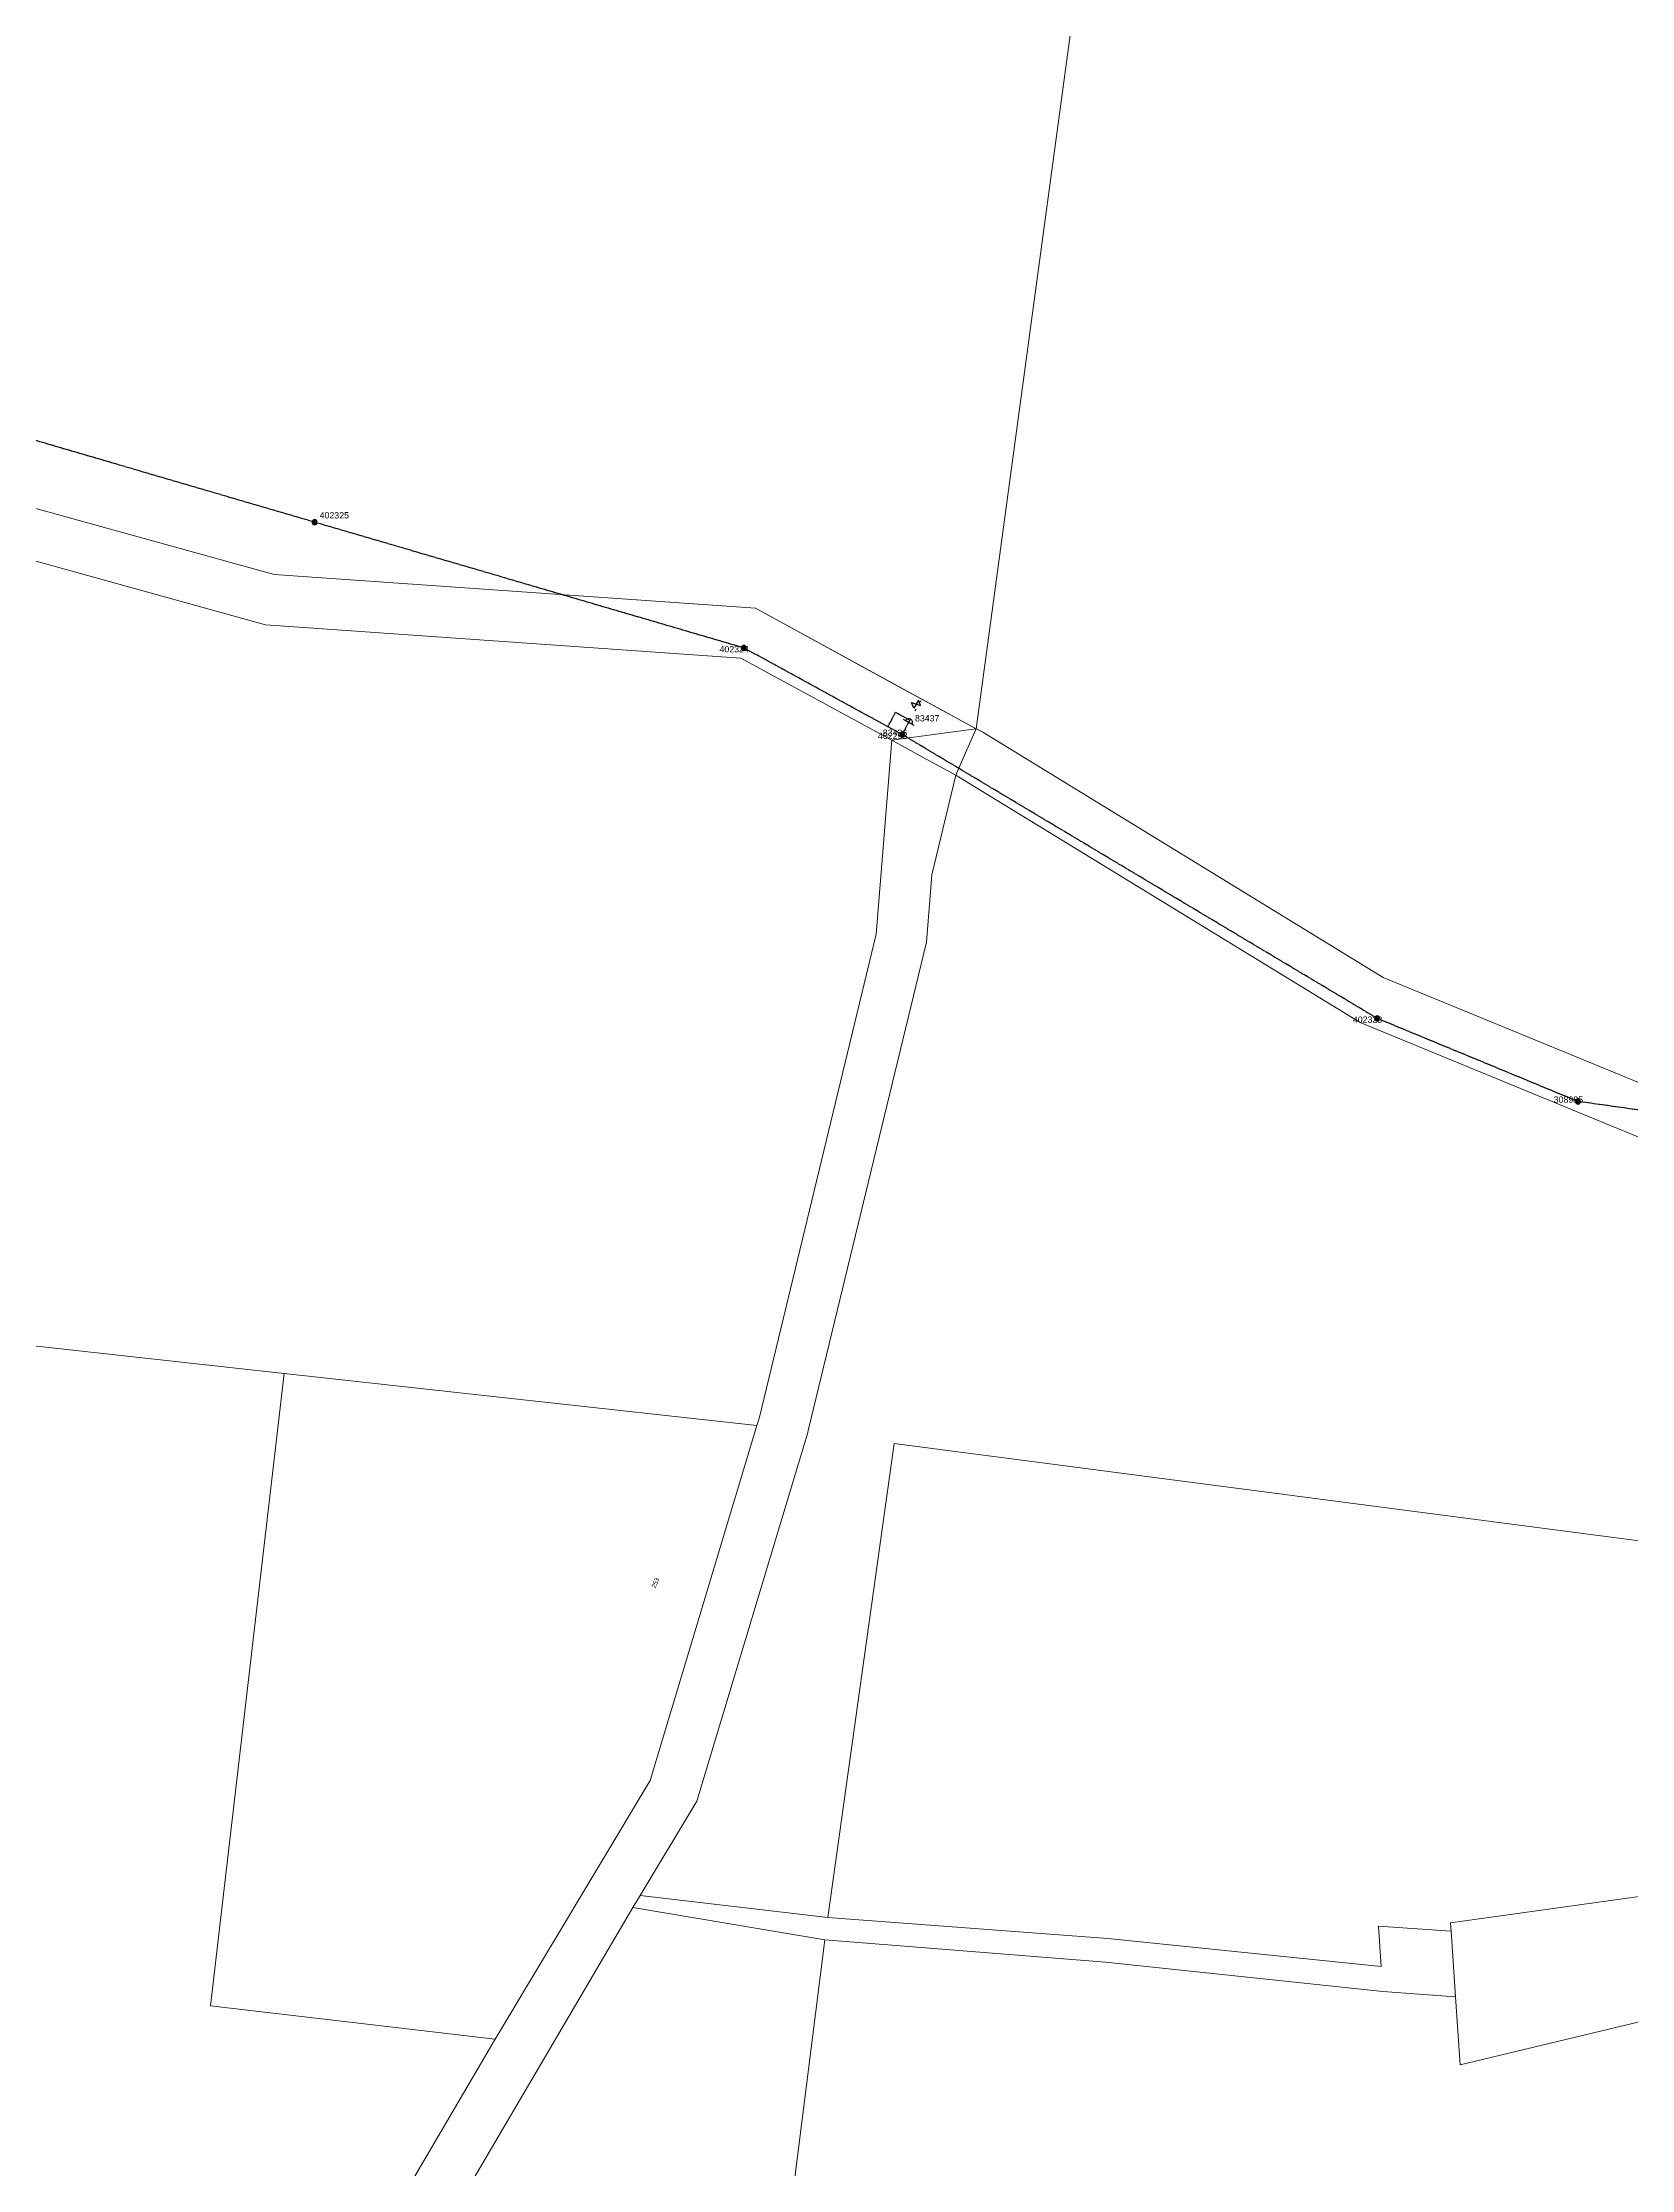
# Model space of a CAD drawing. Header units: metres. Extents: x 240179 to 248264, y 6282606 to 6287315.
# Drawn here: x 241548 to 242179, y 6285312 to 6286157 of the extents above; entities that cross this region are included whole.
import ezdxf
from ezdxf.enums import TextEntityAlignment as Align

# ---------------------------------------------------------------- set-up
doc = ezdxf.new("R2010")
doc.units = ezdxf.units.M
doc.linetypes.add('Cable Exist OH', pattern=[1, 1, 0])
doc.layers.get('0').update_dxf_attribs({"color": 6})
doc.layers.add('Cadastre Land Parcels_SP_EXT', color=9, linetype='Continuous', lineweight=5)
doc.layers.add('Cadastre Roads_SP_EXT', color=9, linetype='Continuous', lineweight=5)
for name, color, linetype in [('Equip_SP_HV_EXT', 7, 'Continuous'), ('Mains_HV_EXT', 7, 'Continuous'), ('SupportsOH_SP_TR_HV_LV_SL_EXT', 7, 'Continuous')]:
    doc.layers.add(name, color=color, linetype=linetype)
doc.styles.add('POLE_LABEL', font='arial.ttf')
doc.styles.get("Standard").update_dxf_attribs({"font": 'arial.ttf'})

# ---------------------------------------------------------------- blocks, each defined once
blk = doc.blocks.new('POLE_EXT')
blk.add_hatch(color=256).paths.add_polyline_path([(-1, 0, 1), (1, 0, 1)])
blk.add_lwpolyline([(-1, 0, 1), (1, 0, 1)], format="xyb", close=True)
for tag, height, flags, p in [('pNumber', 2.5, 8, (-17.84, 2.07)), ('OWNED_BY', 0.2, 9, (1.35, -0.4)), ('SPECIAL_USE', 0.2, 9, (1.35, -0.8)), ('STATE', 0.2, 9, (1.35, -1)), ('cLV', 0.2, 9, (1.35, -1.4)), ('hDepth', 0.2, 9, (1.35, -1.6)), ('hDia', 0.2, 9, (1.35, -1.8)), ('cHV', 0.2, 9, (1.35, -2)), ('cLinedev', 0.2, 9, (1.35, -3.4)), ('pExisting', 0.2, 9, (1.35, -3.8)), ('pFooting', 0.2, 9, (1.35, -4.4)), ('pNew', 0.2, 9, (1.35, -4.6)), ('pRelocate', 0.2, 9, (1.35, -5)), ('pRemove', 0.2, 9, (1.35, -5.2)), ('pReplace', 0.2, 9, (1.35, -5.4)), ('pStay', 0.2, 9, (1.35, -5.6)), ('pType', 0.2, 9, (1.35, -5.8)), ('cspan', 0.2, 9, (1.35, -6)), ('STREETNAME', 0.2, 9, (1.35, -6.2)), ('SUBURB', 0.2, 9, (1.35, -6.4)), ('OPERATED_BY', 0.2, 9, (1.36, -7.01)), ('PARENT', 0.2, 9, (1.35, -0.6)), ('USAGE', 0.2, 9, (1.35, -1.2)), ('LBRACKET', 0.2, 9, (1.35, -2.2)), ('LExisting', 0.2, 9, (1.35, -2.4)), ('LANTNUMBER', 0.2, 9, (1.35, -2.6)), ('LOther', 0.2, 9, (1.35, -2.8)), ('LRemove', 0.2, 9, (1.35, -3)), ('LEGEND', 0.2, 9, (1.35, -3.2)), ('LOCATION', 0.2, 9, (1.35, -3.6)), ('PFNUMBER', 0.2, 9, (1.35, -4)), ('NEWPFNUMBER', 0.2, 9, (1.35, -4.2)), ('NOTES', 0.2, 9, (1.35, -6.6)), ('MAINTAINED_BY', 0.2, 9, (1.36, -6.81))]:
    blk.add_attdef(tag, text='', height=height, dxfattribs=dict(flags=flags)).set_placement(p, align=Align.MIDDLE_LEFT)
at = {"style": 'POLE_LABEL'}
for tag, height, flags, p in [('STRUCTURE_PLANT_NUMBER', 0.2, 9, (1.35, 0.03)), ('ASSET_NUM', 2.5, 8, (2, 2)), ('STREET_CODE', 0.2, 9, (1.35, -0.2))]:
    blk.add_attdef(tag, text='', height=height, dxfattribs=dict(at, flags=flags)).set_placement(p, align=Align.MIDDLE_LEFT)
at = {"flags": 1}
blk.add_attdef('Z', (1.35, -7.33), '', height=0.2, dxfattribs=at)
blk = doc.blocks.new('HV_USL_CLOSED_EXT')
blk.add_line((2.4, 5.5), (-2.4, 5.5))
blk.add_lwpolyline([(1.44, 5.5, 0.414214), (0, 6.94, 0.414214), (-1.44, 5.5)], format="xyb")
for tag, height, flags, p in [('STREET_CODE', 0.2, 9, (1.5, 0)), ('ASSET_NUM', 2.5, 8, (2, 2)), ('ACTUAL_STATUS', 0.2, 9, (1.5, -0.2)), ('CONSTRUCTED_VOLTAGE', 0.2, 9, (1.5, -0.4)), ('OPERATING_VOLTAGE', 0.2, 9, (1.5, -0.8)), ('ORIENTATION', 0.2, 9, (1.5, -1)), ('OWNED_BY', 0.2, 9, (1.5, -1.2)), ('OPERATED_BY', 0.2, 9, (1.5, -1.4)), ('STATE', 0.2, 9, (1.5, -1.8)), ('SWITCH_TYPE', 0.2, 9, (1.5, -2)), ('STREETNAME', 0.2, 9, (1.5, -2.8)), ('SUBURB', 0.2, 9, (1.5, -3)), ('Z', 0.2, 1, (1.5, -3.6)), ('NO_PHASES', 0.2, 9, (1.5, -0.6)), ('MAINTAINED_BY', 0.2, 9, (1.5, -1.6)), ('USAGE', 0.2, 9, (1.5, -2.2)), ('LEGEND', 0.2, 9, (1.5, -2.4)), ('LOCATION', 0.2, 9, (1.5, -2.6)), ('NOTES', 0.2, 9, (1.5, -3.2)), ('LABEL_ALIGNMENT', 0.2, 9, (1.5, -3.4))]:
    blk.add_attdef(tag, text='', height=height, dxfattribs=dict(flags=flags)).set_placement(p, align=Align.MIDDLE_LEFT)
blk = doc.blocks.new('HV_DOF_OPEN_EXT')
for p, q in [((0, 8.82), (0, 7.86)), ((0, 4.98), (0, 4.02))]:
    blk.add_line(p, q)
blk.add_lwpolyline([(0.92, 7.09), (-0.92, 8.63), (-0.92, 4.88), (-2.77, 6.42)], close=True)
for tag, height, flags, p in [('STREET_CODE', 0.2, 9, (1.5, 0)), ('ASSET_NUM', 2.5, 8, (2, 2)), ('ACTUAL_STATUS', 0.2, 9, (1.5, -0.2)), ('CONSTRUCTED_VOLTAGE', 0.2, 9, (1.5, -0.4)), ('OPERATING_VOLTAGE', 0.2, 9, (1.5, -0.8)), ('ORIENTATION', 0.2, 9, (1.5, -1)), ('OWNED_BY', 0.2, 9, (1.5, -1.2)), ('OPERATED_BY', 0.2, 9, (1.5, -1.4)), ('STATE', 0.2, 9, (1.5, -1.8)), ('SWITCH_TYPE', 0.2, 9, (1.5, -2)), ('STREETNAME', 0.2, 9, (1.5, -2.8)), ('SUBURB', 0.2, 9, (1.5, -3)), ('Z', 0.2, 1, (1.5, -3.6)), ('NO_PHASES', 0.2, 9, (1.5, -0.6)), ('MAINTAINED_BY', 0.2, 9, (1.5, -1.6)), ('USAGE', 0.2, 9, (1.5, -2.2)), ('LEGEND', 0.2, 9, (1.5, -2.4)), ('LOCATION', 0.2, 9, (1.5, -2.6)), ('NOTES', 0.2, 9, (1.5, -3.2)), ('LABEL_ALIGNMENT', 0.2, 9, (1.5, -3.4))]:
    blk.add_attdef(tag, text='', height=height, dxfattribs=dict(flags=flags)).set_placement(p, align=Align.MIDDLE_LEFT)

msp = doc.modelspace()

# ---------------------------------------------------------------- linework, layer by layer
at = {"layer": 'Cadastre Land Parcels_SP_EXT', "linetype": 'Continuous'}
for points in [[(241354.07, 6286786.18), (241262.62, 6286073.31), (241464.89, 6285993.72), (241639.65, 6285945.36), (241830.85, 6285931.95), (241887.22, 6285901.16), (241918.59, 6285884.02), (242075.26, 6287040.41)], [(242075.26, 6287040.41), (241918.59, 6285884.02), (241921.13, 6285882.65), (242080.19, 6285785.24), (242214.97, 6285729.8), (242353.27, 6285793.11), (242418.66, 6285798.3), (242506.51, 6285832.84), (242564.73, 6286233.97)], [(241055.64, 6285057.95), (241261.62, 6285031.49), (241283.69, 6285028.65), (241457.46, 6285006.33), (241557.52, 6285073.65), (241727.44, 6285363.42), (241614.29, 6285376.62), (241643.61, 6285627.91), (241211.75, 6285675.58), (240824.59, 6285718.3)], [(242461.86, 6285524.84), (241885.92, 6285600.12), (241859.58, 6285411.76), (241970.83, 6285403.45), (242079.46, 6285392.31), (242078.36, 6285408.35), (242107.23, 6285406.31), (242107, 6285409.64), (242198.09, 6285422.38)], [(242209.67, 6285376.87), (242110.87, 6285353.2), (242109.02, 6285380.24), (242080.15, 6285382.29), (241969.93, 6285394.05), (241858.46, 6285402.92), (241807.7, 6285000.83), (241807.34, 6284998.96), (241800.06, 6284959.19), (241774.12, 6284817.75), (242575.46, 6284705.15)]]:
    msp.add_lwpolyline(points, dxfattribs=at)
for points in [[(241832.41, 6285610.53), (241878.85, 6285802.48), (241884.97, 6285879.46), (241825.06, 6285912.15), (241636.19, 6285925.39), (241458.44, 6285974.56), (241260.01, 6286052.81), (241211.75, 6285675.58), (241643.61, 6285627.91), (241831.39, 6285607.18), (241832.41, 6285610.53)], [(242071.1, 6285767.34), (241915.63, 6285862.41), (241910.44, 6285865.6), (241900.9, 6285826.05), (241898.74, 6285799.24), (241851.8, 6285605.28), (241851.63, 6285604.5), (241807.51, 6285458.02), (241784.98, 6285420.44), (241859.58, 6285411.76), (241885.92, 6285600.12), (242461.86, 6285524.84), (242503.22, 6285809.89), (242420.61, 6285777.49), (242379.48, 6285758.4), (242207.48, 6285711.17), (242071.1, 6285767.34)], [(241831.39, 6285607.18), (241643.61, 6285627.91), (241614.29, 6285376.62), (241727.44, 6285363.42), (241789.07, 6285466.18), (241831.39, 6285607.18)], [(242107.23, 6285406.31), (242078.36, 6285408.35), (242079.46, 6285392.31), (241970.83, 6285403.45), (241859.58, 6285411.76), (241784.98, 6285420.44), (241782.16, 6285415.74), (241858.46, 6285402.92), (241969.93, 6285394.05), (242080.15, 6285382.29), (242109.02, 6285380.24), (242107.23, 6285406.31)], [(242109.02, 6285380.24), (242110.87, 6285353.2), (242209.67, 6285376.87), (242198.09, 6285422.38), (242107, 6285409.64), (242107.23, 6285406.31), (242109.02, 6285380.24)], [(241858.46, 6285402.92), (241782.16, 6285415.74), (241573.02, 6285059.63), (241492.74, 6285005.84), (241807.7, 6285000.83), (241858.46, 6285402.92)]]:
    msp.add_lwpolyline(points, close=True, dxfattribs=at)
at = {"layer": 'Cadastre Roads_SP_EXT', "linetype": 'Continuous'}
for points in [[(241098.22, 6286116.51), (241260.01, 6286052.82), (241458.44, 6285974.56), (241636.19, 6285925.39), (241825.06, 6285912.15), (241884.97, 6285879.46), (241904.55, 6285882.12), (241904.55, 6285882.12), (241918.59, 6285884.02), (241887.21, 6285901.16), (241830.85, 6285931.95), (241639.65, 6285945.36), (241464.89, 6285993.72), (241262.62, 6286073.31), (241106.27, 6286134.93)], [(242214.97, 6285729.8), (242080.19, 6285785.24), (241921.13, 6285882.65), (241918.59, 6285884.02), (241914.36, 6285874.46), (241910.44, 6285865.6), (241915.63, 6285862.41), (242071.1, 6285767.34), (242207.48, 6285711.17)], [(241573.02, 6285059.63), (241782.16, 6285415.74), (241784.98, 6285420.44), (241807.51, 6285458.02), (241851.63, 6285604.5), (241851.8, 6285605.28), (241898.74, 6285799.24), (241900.9, 6285826.05), (241910.44, 6285865.6), (241896.02, 6285873.44), (241884.97, 6285879.46), (241878.85, 6285802.48), (241832.41, 6285610.53), (241831.39, 6285607.18), (241789.07, 6285466.18), (241727.44, 6285363.42), (241557.52, 6285073.65)]]:
    msp.add_lwpolyline(points, dxfattribs=at)
at = {"layer": 'Mains_HV_EXT', "linetype": 'Cable Exist OH'}
for points in [[(241889.16, 6285881.73), (241826.21, 6285916.17), (241312.98, 6286066.5), (241142.53, 6286116.43)], [(241883.46, 6285884.86), (241886.53, 6285890.59), (241892.22, 6285887.46)], [(241889.16, 6285881.73), (241892.22, 6285887.46)], [(242215.06, 6285727.89), (242157.66, 6285735.96), (242077.86, 6285768.97), (241889.16, 6285881.73)]]:
    msp.add_lwpolyline(points, dxfattribs=at)

# ---------------------------------------------------------------- block references
at = {"layer": 'Equip_SP_HV_EXT'}
ref = msp.add_blockref('HV_DOF_OPEN_EXT', (241892.22, 6285887.46), dxfattribs=dict(at, rotation=331.2028399185413))
ref.add_attrib('ASSET_NUM', '83437', dxfattribs={"layer": '0', "height": 2.5}).set_placement((241894.22, 6285888.21), align=Align.MIDDLE_LEFT)
ref = msp.add_blockref('HV_USL_CLOSED_EXT', (241889.16, 6285881.73), dxfattribs=dict(at, rotation=331.3134292423689))
ref.add_attrib('ASSET_NUM', '83436', dxfattribs={"layer": '0', "height": 2.5}).set_placement((241891.16, 6285882.48), align=Align.MIDDLE_RIGHT)
at = {"layer": 'SupportsOH_SP_TR_HV_LV_SL_EXT'}
ref = msp.add_blockref('POLE_EXT', (241655.7, 6285966.11), dxfattribs=at)
ref.add_attrib('ASSET_NUM', '402325', dxfattribs={"layer": '0', "height": 2.5, "style": 'POLE_LABEL'}).set_placement((241657.7, 6285966.86), align=Align.BOTTOM_LEFT)
ref = msp.add_blockref('POLE_EXT', (241826.21, 6285916.17), dxfattribs=at)
ref.add_attrib('ASSET_NUM', '402324', dxfattribs={"layer": '0', "height": 2.5, "style": 'POLE_LABEL'}).set_placement((241828.21, 6285916.92), align=Align.TOP_RIGHT)
ref = msp.add_blockref('POLE_EXT', (241889.16, 6285881.73), dxfattribs=at)
ref.add_attrib('ASSET_NUM', '402295', dxfattribs={"layer": '0', "height": 2.5, "style": 'POLE_LABEL'}).set_placement((241891.16, 6285882.48), align=Align.TOP_RIGHT)
ref = msp.add_blockref('POLE_EXT', (242077.86, 6285768.97), dxfattribs=at)
ref.add_attrib('ASSET_NUM', '402328', dxfattribs={"layer": '0', "height": 2.5, "style": 'POLE_LABEL'}).set_placement((242079.86, 6285769.72), align=Align.TOP_RIGHT)
ref = msp.add_blockref('POLE_EXT', (242157.66, 6285735.96), dxfattribs=at)
ref.add_attrib('ASSET_NUM', '308985', dxfattribs={"layer": '0', "height": 2.5, "style": 'POLE_LABEL'}).set_placement((242159.66, 6285736.71), align=Align.MIDDLE_RIGHT)

# ---------------------------------------------------------------- texts
at = {"layer": 'Cadastre Land Parcels_SP_EXT'}
msp.add_text('253', height=1.8, rotation=66.9, dxfattribs=at).set_placement((241791.07, 6285542.41))

doc.saveas('drawing.dxf')
